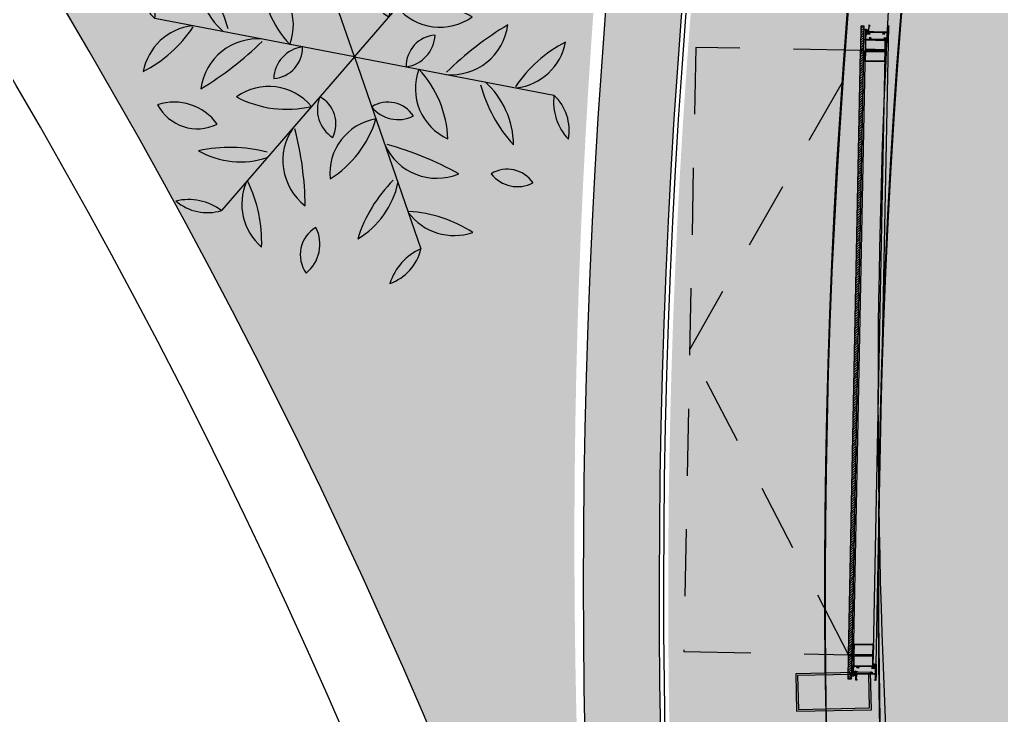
# Model space of a CAD drawing. Header units: millimetres. Extents: x 836200 to 838100, y 1173100 to 1174502.
# Drawn here: x 837850.452 to 837852.286, y 1173321.698 to 1173322.997 of the extents above; entities that cross this region are included whole.
import ezdxf

# ---------------------------------------------------------------- set-up
doc = ezdxf.new("R2010")
doc.units = ezdxf.units.MM
doc.linetypes.add('OLD-ANT-PLANTAS PROPUESTAS$0$KCIG-AP-DW-XR-VENTANERIA$0$HIDDEN', pattern=[0.375, 0.25, -0.125])
for name, color, linetype in [('A-ELIPSES ESPACIOS', 5, 'Continuous'), ('ARBOLES', 1, 'Continuous'), ('AUTOMOBILES', 1, 'Continuous'), ('hatch ciruclación', 41, 'Continuous'), ('KCIG-AP-DW-XR-PUNTOS FIJOS$0$ES-ESTRUCTURA', 6, 'Continuous'), ('KCIG-AP-DW-XR-VENTANERIA$0$A-A PERFIL ESTRUCTURAL VENTANERIA', 1, 'Continuous'), ('OLD-ANT-PLANTAS PROPUESTAS$0$A-BORDE DE LOSA PERFIL IPE', 2, 'Continuous'), ('OLD-ANT-PLANTAS PROPUESTAS$0$A-FONDO_251', 251, 'Continuous'), ('OLD-ANT-PLANTAS PROPUESTAS$0$A-FONDO_253', 253, 'Continuous'), ('OLD-ANT-PLANTAS PROPUESTAS$0$A-Linea-1', 1, 'Continuous')]:
    doc.layers.add(name, color=color, linetype=linetype)
pattern_1 = [(360, (-849.747, 1687.621), (9e-16, 6.985), [5.08, -1.905]), (90, (-849.747, 1687.621), (-6.985, 9e-16), [5.08, -1.905])]
pattern_2 = [(360, (-849.7815, 1686.802), (9e-16, 6.985), [5.08, -1.905]), (90, (-849.7815, 1686.802), (-6.985, 9e-16), [5.08, -1.905])]
pattern_3 = [(360, (-849.822, 1688.314), (2e-15, 6.985), [5.08, -1.905]), (90, (-849.822, 1688.314), (-6.985, 2e-15), [5.08, -1.905])]

# ---------------------------------------------------------------- blocks, each defined once
blk = doc.blocks.new('A$C4816345A')
at = {"layer": 'ARBOLES'}
for q in [(0.6993, 0.9693), (0.2232, 0.8679), (1.0252, 0.6077), (0.073, 0.4049), (0.3989, 0.0433), (0.875, 0.1447)]:
    blk.add_line((0.5491, 0.5063), q, dxfattribs=at)
for centre, radius, start, end in [((0.8807, 1.1256), 0.3245, 200.3878, 229.0632), ((0.5345, 0.8827), 0.1365, 359.75, 72.0497), ((0.7732, 0.8806), 0.1154, 72.2233, 129.8114), ((0.7311, 1.097), 0.1316, 256.0238, 306.0109), ((0.3369, 0.8876), 0.1154, 132.2233, 189.8114), ((0.1285, 0.9593), 0.1316, 316.0238, 6.0109), ((0.4935, 0.9179), 0.0887, 151.7015, 229.7406), ((0.3761, 0.8956), 0.0753, 322.8639, 58.5782), ((0.5363, 0.7823), 0.2046, 143.3521, 190.9965), ((0.0206, 0.8731), 0.353, 338.197, 5.0866), ((1.2307, 1.1947), 0.7783, 203.8113, 217.5003), ((0.4849, 0.7484), 0.1363, 347.2702, 75.7188), ((0.7817, 0.6553), 0.2046, 83.3521, 130.9965), ((0.6025, 1.1473), 0.353, 278.197, 305.0866), ((0.8609, 0.7177), 0.1154, 72.2233, 129.8114), ((0.8188, 0.9341), 0.1316, 256.0238, 306.0109), ((0.2158, 0.6818), 0.1365, 59.75, 132.0497), ((0.1785, 1.1031), 0.3245, 260.3878, 289.0632), ((0.7018, 0.65), 0.2595, 145.1527, 185.9348), ((0.3727, 0.7348), 0.1324, 302.4729, 28.6145), ((0.9137, 0.8823), 0.1365, 239.75, 312.0497), ((0.951, 0.461), 0.3245, 80.3878, 109.0632), ((1.2512, 0.5288), 0.3245, 140.3878, 169.0632), ((0.8677, 0.7071), 0.1365, 299.75, 12.0497), ((0.3073, 0.5718), 0.1363, 47.2702, 135.7188), ((1.4861, 0.2603), 0.7783, 143.8113, 157.5003), ((0.7267, 0.6829), 0.1363, 287.2702, 15.7188), ((0.2104, 0.6817), 0.1079, 170.709, 259.1064), ((0.0628, 0.5787), 0.1272, 358.6571, 71.1583), ((0.5952, 0.7), 0.0737, 176.5427, 264.4723), ((0.5078, 0.6253), 0.0803, 0.9077, 80.1073), ((0.7499, 0.4459), 0.2595, 85.1527, 125.9348), ((0.6588, 0.7733), 0.1324, 242.4729, 328.6145), ((0.2936, 1.4408), 0.7783, 263.8113, 277.5003), ((0.7399, 0.5632), 0.0737, 116.5427, 204.4723), ((0.6315, 0.6015), 0.0803, 300.9077, 20.1073), ((0.2629, 0.4678), 0.1324, 2.4729, 88.6145), ((0.501, 0.7104), 0.2595, 205.1527, 245.9348), ((0.4254, 0.5301), 0.0803, 60.9077, 140.1073), ((0.4044, 0.6431), 0.0737, 236.5427, 324.4723), ((1.1517, 0.644), 0.1316, 196.0238, 246.0109), ((0.9853, 0.4994), 0.1154, 12.2233, 69.8114), ((0.7944, 0.3793), 0.2046, 23.3521, 70.9965), ((-0.0328, 0.232), 0.353, 38.197, 65.0866), ((0.3037, 0.6332), 0.2046, 203.3521, 250.9965), ((1.1309, 0.7805), 0.353, 218.197, 245.0866), ((0.8352, 0.5448), 0.1324, 182.4729, 268.6145), ((0.5972, 0.3022), 0.2595, 25.1527, 65.9348), ((-0.0535, 0.3685), 0.1316, 16.0238, 66.0109), ((0.1128, 0.5132), 0.1154, 192.2233, 249.8114), ((0.4666, 0.4111), 0.0803, 120.9077, 200.1073), ((0.3583, 0.4494), 0.0737, 296.5427, 24.4723), ((0.3715, 0.3297), 0.1363, 107.2702, 195.7188), ((-0.3879, 0.7523), 0.7783, 323.8113, 337.5003), ((0.2304, 0.3054), 0.1365, 119.75, 192.0497), ((0.6937, 0.3695), 0.0737, 56.5427, 144.4723), ((0.6728, 0.4825), 0.0803, 240.9077, 320.1073), ((-0.1531, 0.4838), 0.3245, 320.3878, 349.0632), ((0.503, 0.3126), 0.0737, 356.5427, 84.4723), ((0.5903, 0.3873), 0.0803, 180.9077, 260.1073), ((0.7255, 0.2777), 0.1324, 122.4729, 208.6145), ((0.3963, 0.3626), 0.2595, 325.1527, 5.9348), ((0.4393, 0.2392), 0.1324, 62.4729, 148.6145), ((0.3483, 0.5667), 0.2595, 265.1527, 305.9348), ((0.7908, 0.4408), 0.1363, 227.2702, 315.7188), ((0.8045, -0.4282), 0.7783, 83.8113, 97.5003), ((0.6132, 0.2642), 0.1363, 167.2702, 255.7188), ((-0.1325, -0.1822), 0.7783, 23.8113, 37.5003), ((1.0775, 0.1395), 0.353, 158.197, 185.0866), ((0.5618, 0.2303), 0.2046, 323.3521, 10.9965), ((0.2198, 0.1612), 0.0753, 82.8639, 178.5782), ((0.1419, 0.2517), 0.0887, 271.7015, 349.7406), ((0.4957, -0.1347), 0.353, 98.197, 125.0866), ((0.8824, 0.3307), 0.1365, 239.75, 312.0497), ((0.9196, -0.0905), 0.3245, 80.3878, 109.0632), ((0.3164, 0.3573), 0.2046, 263.3521, 310.9965), ((0.9697, 0.0533), 0.1316, 136.0238, 186.0109), ((0.7612, 0.125), 0.1154, 312.2233, 9.8114), ((0.5637, 0.1299), 0.1365, 179.75, 252.0497), ((0.2175, -0.113), 0.3245, 20.3878, 49.0632), ((0.6346, 0.0118), 0.0737, 356.5427, 84.4723), ((0.7219, 0.0865), 0.0803, 180.9077, 260.1073), ((0.3671, -0.0844), 0.1316, 76.0238, 126.0109), ((0.325, 0.1319), 0.1154, 252.2233, 309.8114)]:
    blk.add_arc(centre, radius, start, end, dxfattribs=at)
blk = doc.blocks.new('escalera nivel 3 a')
at = {"layer": 'OLD-ANT-PLANTAS PROPUESTAS$0$A-Linea-1'}
blk.add_arc((-105.3888, -95.7208, -0.0101), 13.5358, 138.08544, 151.06248, dxfattribs=at)
blk = doc.blocks.new('KCIG-AP-DW-XR-VENTANERIA$0$A-VENT PERFIL EST')
h = blk.add_hatch()
h.set_pattern_fill('ANGLE', color=255, angle=-37.1016)
h.set_pattern_definition(pattern_1)
h.paths.add_polyline_path([(-0.035, 0.14), (0.035, 0.14), (0.035, 0), (-0.035, 0)])
h = blk.add_hatch()
h.set_pattern_fill('ANGLE', color=251, angle=-37.1016)
h.set_pattern_definition(pattern_1)
h.paths.add_polyline_path([(-0.0315, 0.1365), (0.0315, 0.1365), (0.0315, 0.0035), (-0.0315, 0.0035)], flags=16)
h.paths.add_polyline_path([(-0.035, 0.14), (0.035, 0.14), (0.035, 0), (-0.035, 0)])
at = {"layer": 'KCIG-AP-DW-XR-VENTANERIA$0$A-A PERFIL ESTRUCTURAL VENTANERIA'}
for points in [[(-0.035, 0.14), (0.035, 0.14), (0.035, 0), (-0.035, 0)], [(-0.0315, 0.1365), (0.0315, 0.1365), (0.0315, 0.0035), (-0.0315, 0.0035)]]:
    blk.add_lwpolyline(points, close=True, dxfattribs=at)
blk = doc.blocks.new('OLD-ANT-PLANTAS PROPUESTAS$0$KCIG-AP-DW-XR-VENTANERIA$0$A-VENT MOD VIDRIO 02')
h = blk.add_hatch()
h.set_pattern_fill('ANGLE', color=255, angle=-37.1016)
h.set_pattern_definition(pattern_3)
edge = h.paths.add_edge_path()
edge.add_line((0.0122, -0.01), (0.0119, -0.0103))
edge.add_line((0.0119, -0.0103), (0.0119, -0.0277))
edge.add_line((0.0119, -0.0277), (0.0122, -0.028))
edge.add_line((0.0122, -0.028), (0.0119, -0.0283))
edge.add_line((0.0119, -0.0283), (0.0119, -0.0369))
edge.add_line((0.0119, -0.0369), (0.001, -0.0369))
edge.add_line((0.001, -0.0369), (0.001, -0.035))
edge.add_line((0.001, -0.035), (0, -0.0357))
edge.add_line((0, -0.0357), (0, -0.0375))
edge.add_arc((0.0005, -0.0375), 0.0005, 180, 270)
edge.add_line((0.0005, -0.038), (0.015, -0.038))
edge.add_arc((0.015, -0.037), 0.001, 270, 360)
edge.add_line((0.016, -0.037), (0.016, -0.0347))
edge.add_line((0.016, -0.0347), (0.015, -0.0353))
edge.add_line((0.015, -0.0353), (0.015, -0.037))
edge.add_line((0.015, -0.037), (0.013, -0.037))
edge.add_line((0.013, -0.037), (0.013, -0.0085))
edge.add_line((0.013, -0.0085), (0.0148, -0.0085))
edge.add_line((0.0148, -0.0085), (0.0148, -0.0103))
edge.add_arc((0.0152, -0.0103), 0.0004, 180, 270)
edge.add_line((0.0152, -0.0107), (0.0154, -0.0107))
edge.add_arc((0.0154, -0.0103), 0.0004, 270, 360)
edge.add_line((0.0158, -0.0103), (0.0158, -0.0085))
edge.add_arc((0.0148, -0.0085), 0.001, 360, 450)
edge.add_line((0.0148, -0.0075), (0.013, -0.0075))
edge.add_line((0.013, -0.0075), (0.013, -0.0011))
edge.add_line((0.013, -0.0011), (0.0225, -0.0011))
edge.add_line((0.0225, -0.0011), (0.0225, -0.0025))
edge.add_arc((0.0235, -0.0025), 0.001, 180, 270)
edge.add_line((0.0235, -0.0035), (0.0251, -0.0035))
edge.add_line((0.0251, -0.0035), (0.0251, -0.0025))
edge.add_line((0.0251, -0.0025), (0.0235, -0.0025))
edge.add_line((0.0235, -0.0025), (0.0235, -0.0011))
edge.add_line((0.0235, -0.0011), (0.0298, -0.0011))
edge.add_line((0.0298, -0.0011), (0.0298, -0.0025))
edge.add_line((0.0298, -0.0025), (0.0281, -0.0025))
edge.add_line((0.0281, -0.0025), (0.0281, -0.0035))
edge.add_line((0.0281, -0.0035), (0.0298, -0.0035))
edge.add_arc((0.0298, -0.0025), 0.001, 270, 360)
edge.add_line((0.0308, -0.0025), (0.0308, -0.001))
edge.add_arc((0.0298, -0.001), 0.001, 0, 90)
edge.add_line((0.0298, 0), (0.0133, 0))
edge.add_line((0.0133, 0), (0.013, -0.0003))
edge.add_line((0.013, -0.0003), (0.0127, 0))
edge.add_line((0.0127, 0), (0.0005, 0))
edge.add_arc((0.0005, -0.0005), 0.0005, 90, 180)
edge.add_line((0, -0.0005), (0, -0.0023))
edge.add_line((0, -0.0023), (0.001, -0.003))
edge.add_line((0.001, -0.003), (0.001, -0.0011))
edge.add_line((0.001, -0.0011), (0.0119, -0.0011))
edge.add_line((0.0119, -0.0011), (0.0119, -0.0097))
edge.add_line((0.0119, -0.0097), (0.0122, -0.01))
h = blk.add_hatch()
h.set_pattern_fill('ANGLE', color=255, angle=-37.1016)
h.set_pattern_definition(pattern_3)
edge = h.paths.add_edge_path()
edge.add_line((1.2106, -0.01), (1.2109, -0.0103))
edge.add_line((1.2109, -0.0103), (1.2109, -0.0277))
edge.add_line((1.2109, -0.0277), (1.2106, -0.028))
edge.add_line((1.2106, -0.028), (1.2109, -0.0283))
edge.add_line((1.2109, -0.0283), (1.2109, -0.0369))
edge.add_line((1.2109, -0.0369), (1.2218, -0.0369))
edge.add_line((1.2218, -0.0369), (1.2218, -0.035))
edge.add_line((1.2218, -0.035), (1.2229, -0.0357))
edge.add_line((1.2229, -0.0357), (1.2229, -0.0375))
edge.add_arc((1.2224, -0.0375), 0.0005, -90, 0, ccw=False)
edge.add_line((1.2224, -0.038), (1.2079, -0.038))
edge.add_arc((1.2079, -0.037), 0.001, 180, 270, ccw=False)
edge.add_line((1.2069, -0.037), (1.2069, -0.0347))
edge.add_line((1.2069, -0.0347), (1.2079, -0.0353))
edge.add_line((1.2079, -0.0353), (1.2079, -0.037))
edge.add_line((1.2079, -0.037), (1.2099, -0.037))
edge.add_line((1.2099, -0.037), (1.2099, -0.0085))
edge.add_line((1.2099, -0.0085), (1.2081, -0.0085))
edge.add_line((1.2081, -0.0085), (1.2081, -0.0103))
edge.add_arc((1.2077, -0.0103), 0.0004, -90, 0, ccw=False)
edge.add_line((1.2077, -0.0107), (1.2075, -0.0107))
edge.add_arc((1.2075, -0.0103), 0.0004, 180, 270, ccw=False)
edge.add_line((1.2071, -0.0103), (1.2071, -0.0085))
edge.add_arc((1.2081, -0.0085), 0.001, 90, 180, ccw=False)
edge.add_line((1.2081, -0.0075), (1.2099, -0.0075))
edge.add_line((1.2099, -0.0075), (1.2099, -0.0011))
edge.add_line((1.2099, -0.0011), (1.2004, -0.0011))
edge.add_line((1.2004, -0.0011), (1.2004, -0.0025))
edge.add_arc((1.1994, -0.0025), 0.001, 270, 360, ccw=False)
edge.add_line((1.1994, -0.0035), (1.1977, -0.0035))
edge.add_line((1.1977, -0.0035), (1.1977, -0.0025))
edge.add_line((1.1977, -0.0025), (1.1994, -0.0025))
edge.add_line((1.1994, -0.0025), (1.1994, -0.0011))
edge.add_line((1.1994, -0.0011), (1.1931, -0.0011))
edge.add_line((1.1931, -0.0011), (1.1931, -0.0025))
edge.add_line((1.1931, -0.0025), (1.1947, -0.0025))
edge.add_line((1.1947, -0.0025), (1.1947, -0.0035))
edge.add_line((1.1947, -0.0035), (1.1931, -0.0035))
edge.add_arc((1.1931, -0.0025), 0.001, 180, 270, ccw=False)
edge.add_line((1.1921, -0.0025), (1.1921, -0.001))
edge.add_arc((1.1931, -0.001), 0.001, 90, 180, ccw=False)
edge.add_line((1.1931, 0), (1.2096, 0))
edge.add_line((1.2096, 0), (1.2099, -0.0003))
edge.add_line((1.2099, -0.0003), (1.2102, 0))
edge.add_line((1.2102, 0), (1.2224, 0))
edge.add_arc((1.2224, -0.0005), 0.0005, 0, 90, ccw=False)
edge.add_line((1.2229, -0.0005), (1.2229, -0.0023))
edge.add_line((1.2229, -0.0023), (1.2218, -0.003))
edge.add_line((1.2218, -0.003), (1.2218, -0.0011))
edge.add_line((1.2218, -0.0011), (1.2109, -0.0011))
edge.add_line((1.2109, -0.0011), (1.2109, -0.0097))
edge.add_line((1.2109, -0.0097), (1.2106, -0.01))
h = blk.add_hatch()
h.set_pattern_fill('ANGLE', color=255, angle=-37.1016)
h.set_pattern_definition(pattern_2)
h.paths.add_polyline_path([(0.008, -0.0434), (0.027, -0.0434), (0.027, -0.0461), (0.008, -0.0461)])
edge = h.paths.add_edge_path()
edge.add_line((0.0145, -0.0414), (0.0145, -0.0421))
edge.add_line((0.0145, -0.0421), (0.0105, -0.0421))
edge.add_line((0.0105, -0.0421), (0.0105, -0.0414))
edge.add_line((0.0105, -0.0414), (0.0108, -0.0414))
edge.add_arc((0.0106, -0.0406), 0.000773, 288.4465, 410.8489)
edge.add_arc((0.0074, -0.0437), 0.00517, 44.735, 81.8415)
edge.add_arc((0.0082, -0.0383), 0.000248, 90, 256.2568, ccw=False)
edge.add_arc((0.0089, -0.0439), 0.00591, 51.8359, 96.6052, ccw=False)
edge.add_arc((0.0162, -0.0439), 0.00591, 83.3948, 128.1641, ccw=False)
edge.add_arc((0.0168, -0.0383), 0.000248, -76.2569, 90, ccw=False)
edge.add_arc((0.0176, -0.0437), 0.00519, 98.2241, 135.1993)
edge.add_arc((0.0144, -0.0406), 0.000769, 128.6335, 252.0712)
edge.add_line((0.0142, -0.0414), (0.0145, -0.0414))
edge.add_line((0.0145, -0.0414), (0.0142, -0.0414))
edge.add_line((0.0142, -0.0414), (0.0145, -0.0414))
edge = h.paths.add_edge_path()
edge.add_line((0.0246, -0.0018), (0.0246, -0.0011))
edge.add_line((0.0246, -0.0011), (0.0287, -0.0011))
edge.add_line((0.0287, -0.0011), (0.0287, -0.0018))
edge.add_line((0.0287, -0.0018), (0.0283, -0.0018))
edge.add_arc((0.0286, -0.0025), 0.000773, 108.4465, 230.8489)
edge.add_arc((0.0318, 0.0005), 0.00517, 224.735, 261.8415)
edge.add_arc((0.031, -0.0048), 0.000248, -90, 76.2568, ccw=False)
edge.add_arc((0.0303, 0.0008), 0.00591, 231.8359, 276.6051, ccw=False)
edge.add_arc((0.023, 0.0008), 0.00591, 263.3948, 308.1641, ccw=False)
edge.add_arc((0.0223, -0.0048), 0.000248, 103.7432, 270.0001, ccw=False)
edge.add_arc((0.0215, 0.0005), 0.00519, 278.2241, 315.1993)
edge.add_arc((0.0247, -0.0025), 0.000769, 308.6335, 432.0712)
edge.add_line((0.025, -0.0018), (0.0246, -0.0018))
edge.add_line((0.0246, -0.0018), (0.025, -0.0018))
edge.add_line((0.025, -0.0018), (0.0246, -0.0018))
h.paths.add_polyline_path([(0.0473, -0.0434), (0.0663, -0.0434), (0.0663, -0.0461), (0.0473, -0.0461)])
h = blk.add_hatch()
h.set_pattern_fill('ANGLE', color=255, angle=-37.1016)
h.set_pattern_definition(pattern_3)
edge = h.paths.add_edge_path()
edge.add_line((1.1998, -0.0054), (1.1998, -0.0087))
edge.add_line((1.1998, -0.0087), (1.1984, -0.0078))
edge.add_line((1.1984, -0.0078), (1.1984, -0.0067))
edge.add_line((1.1984, -0.0067), (1.1968, -0.0067))
edge.add_line((1.1968, -0.0067), (1.1968, -0.0349))
edge.add_line((1.1968, -0.0349), (1.1986, -0.0349))
edge.add_line((1.1986, -0.0349), (1.1986, -0.0331))
edge.add_arc((1.199, -0.0331), 0.0004, 90, 180, ccw=False)
edge.add_line((1.199, -0.0327), (1.1994, -0.0327))
edge.add_arc((1.1994, -0.0331), 0.0004, 0, 90, ccw=False)
edge.add_line((1.1998, -0.0331), (1.1998, -0.0354))
edge.add_arc((1.199, -0.0354), 0.0008, 270, 360, ccw=False)
edge.add_line((1.199, -0.0362), (1.1968, -0.0362))
edge.add_line((1.1968, -0.0362), (1.1968, -0.0421))
edge.add_line((1.1968, -0.0421), (1.2059, -0.0421))
edge.add_line((1.2059, -0.0421), (1.2071, -0.0402))
edge.add_line((1.2071, -0.0402), (1.2085, -0.0402))
edge.add_line((1.2085, -0.0402), (1.2073, -0.0421))
edge.add_line((1.2073, -0.0421), (1.2134, -0.0421))
edge.add_line((1.2134, -0.0421), (1.2121, -0.0402))
edge.add_line((1.2121, -0.0402), (1.2136, -0.0402))
edge.add_line((1.2136, -0.0402), (1.2148, -0.0421))
edge.add_line((1.2148, -0.0421), (1.2148, -0.0434))
edge.add_line((1.2148, -0.0434), (0.008, -0.0434))
edge.add_line((0.008, -0.0434), (0.008, -0.0421))
edge.add_line((0.008, -0.0421), (0.0093, -0.0402))
edge.add_line((0.0093, -0.0402), (0.0107, -0.0402))
edge.add_line((0.0107, -0.0402), (0.0095, -0.0421))
edge.add_line((0.0095, -0.0421), (0.0156, -0.0421))
edge.add_line((0.0156, -0.0421), (0.0143, -0.0402))
edge.add_line((0.0143, -0.0402), (0.0157, -0.0402))
edge.add_line((0.0157, -0.0402), (0.017, -0.0421))
edge.add_line((0.017, -0.0421), (0.026, -0.0421))
edge.add_line((0.026, -0.0421), (0.026, -0.0362))
edge.add_line((0.026, -0.0362), (0.0238, -0.0362))
edge.add_arc((0.0238, -0.0354), 0.0008, 180, 270, ccw=False)
edge.add_line((0.023, -0.0354), (0.023, -0.0331))
edge.add_arc((0.0234, -0.0331), 0.0004, 90, 180, ccw=False)
edge.add_line((0.0234, -0.0327), (0.0238, -0.0327))
edge.add_arc((0.0238, -0.0331), 0.0004, -0.0001, 89.9999, ccw=False)
edge.add_line((0.0242, -0.0331), (0.0242, -0.0349))
edge.add_line((0.0242, -0.0349), (0.026, -0.0349))
edge.add_line((0.026, -0.0349), (0.026, -0.0067))
edge.add_line((0.026, -0.0067), (0.0244, -0.0067))
edge.add_line((0.0244, -0.0067), (0.0244, -0.0078))
edge.add_line((0.0244, -0.0078), (0.023, -0.0087))
edge.add_line((0.023, -0.0087), (0.023, -0.0054))
edge.add_line((0.023, -0.0054), (1.1998, -0.0054))
h = blk.add_hatch()
h.set_pattern_fill('ANGLE', color=255, angle=-37.1016)
h.set_pattern_definition(pattern_2)
h.paths.add_polyline_path([(1.2148, -0.0434), (1.1958, -0.0434), (1.1958, -0.0461), (1.2148, -0.0461)])
edge = h.paths.add_edge_path()
edge.add_line((1.2083, -0.0414), (1.2083, -0.0421))
edge.add_line((1.2083, -0.0421), (1.2124, -0.0421))
edge.add_line((1.2124, -0.0421), (1.2124, -0.0414))
edge.add_line((1.2124, -0.0414), (1.212, -0.0414))
edge.add_arc((1.2123, -0.0406), 0.000773, 129.1511, 251.5535, ccw=False)
edge.add_arc((1.2155, -0.0437), 0.00517, 98.1585, 135.265, ccw=False)
edge.add_arc((1.2147, -0.0383), 0.000248, 283.7432, 450)
edge.add_arc((1.214, -0.0439), 0.00591, 83.3948, 128.1641)
edge.add_arc((1.2067, -0.0439), 0.00591, 51.8359, 96.6052)
edge.add_arc((1.206, -0.0383), 0.000248, 90, 256.2569)
edge.add_arc((1.2052, -0.0437), 0.00519, 44.8007, 81.7759, ccw=False)
edge.add_arc((1.2084, -0.0406), 0.000769, -72.0712, 51.3666, ccw=False)
edge.add_line((1.2087, -0.0414), (1.2083, -0.0414))
edge.add_line((1.2083, -0.0414), (1.2087, -0.0414))
edge.add_line((1.2087, -0.0414), (1.2083, -0.0414))
edge = h.paths.add_edge_path()
edge.add_line((1.1982, -0.0018), (1.1982, -0.0011))
edge.add_line((1.1982, -0.0011), (1.1942, -0.0011))
edge.add_line((1.1942, -0.0011), (1.1942, -0.0018))
edge.add_line((1.1942, -0.0018), (1.1945, -0.0018))
edge.add_arc((1.1943, -0.0025), 0.000773, -50.8489, 71.5536, ccw=False)
edge.add_arc((1.1911, 0.0005), 0.00517, 278.1585, 315.265, ccw=False)
edge.add_arc((1.1919, -0.0048), 0.000248, 103.7432, 270)
edge.add_arc((1.1926, 0.0008), 0.00591, 263.3948, 308.1641)
edge.add_arc((1.1999, 0.0008), 0.00591, 231.8359, 276.6051)
edge.add_arc((1.2005, -0.0048), 0.000248, 270, 436.2568)
edge.add_arc((1.2013, 0.0005), 0.00519, 224.8007, 261.7759, ccw=False)
edge.add_arc((1.1981, -0.0025), 0.000769, 107.9288, 231.3666, ccw=False)
edge.add_line((1.1979, -0.0018), (1.1982, -0.0018))
edge.add_line((1.1982, -0.0018), (1.1979, -0.0018))
edge.add_line((1.1979, -0.0018), (1.1982, -0.0018))
h.paths.add_polyline_path([(1.1755, -0.0434), (1.1565, -0.0434), (1.1565, -0.0461), (1.1755, -0.0461)])
h = blk.add_hatch()
h.set_pattern_fill('ANSI31', color=251, scale=0.001, angle=-37.1016)
h.set_pattern_definition([(45, (-849.7815183, 1686.802251), (-0.0022450640303, 0.0022450640303), [])])
h.paths.add_polyline_path([(0.0473, -0.0461), (0.0473, -0.0521), (1.1755, -0.0521), (1.1755, -0.0461)])
h.paths.add_polyline_path([(1.2214, -0.0521), (1.1768, -0.0521), (1.1768, -0.0461), (1.2214, -0.0461)])
h.paths.add_polyline_path([(0.0014, -0.0521), (0.046, -0.0521), (0.046, -0.0461), (0.0014, -0.0461)])
at = {"color": 2}
for points in [[(0.0122, -0.01), (0.0119, -0.0103), (0.0119, -0.0277), (0.0122, -0.028), (0.0119, -0.0283), (0.0119, -0.0369), (0.001, -0.0369), (0.001, -0.035), (0, -0.0357), (0, -0.0375, 0.414214), (0.0005, -0.038), (0.015, -0.038, 0.414214), (0.016, -0.037), (0.016, -0.0347), (0.015, -0.0353), (0.015, -0.037), (0.013, -0.037), (0.013, -0.0085), (0.0148, -0.0085), (0.0148, -0.0103, 0.414214), (0.0152, -0.0107), (0.0154, -0.0107, 0.414214), (0.0158, -0.0103), (0.0158, -0.0085, 0.414214), (0.0148, -0.0075), (0.013, -0.0075), (0.013, -0.0011), (0.0225, -0.0011), (0.0225, -0.0025, 0.414214), (0.0235, -0.0035), (0.0251, -0.0035), (0.0251, -0.0025), (0.0235, -0.0025), (0.0235, -0.0011), (0.0298, -0.0011), (0.0298, -0.0025), (0.0281, -0.0025), (0.0281, -0.0035), (0.0298, -0.0035, 0.414214), (0.0308, -0.0025), (0.0308, -0.001, 0.414214), (0.0298, 0), (0.0133, 0), (0.013, -0.0003), (0.0127, 0), (0.0005, 0, 0.414214), (0, -0.0005), (0, -0.0023), (0.001, -0.003), (0.001, -0.0011), (0.0119, -0.0011), (0.0119, -0.0097)], [(1.2106, -0.01), (1.2109, -0.0103), (1.2109, -0.0277), (1.2106, -0.028), (1.2109, -0.0283), (1.2109, -0.0369), (1.2218, -0.0369), (1.2218, -0.035), (1.2229, -0.0357), (1.2229, -0.0375, -0.414214), (1.2224, -0.038), (1.2079, -0.038, -0.414214), (1.2069, -0.037), (1.2069, -0.0347), (1.2079, -0.0353), (1.2079, -0.037), (1.2099, -0.037), (1.2099, -0.0085), (1.2081, -0.0085), (1.2081, -0.0103, -0.414214), (1.2077, -0.0107), (1.2075, -0.0107, -0.414214), (1.2071, -0.0103), (1.2071, -0.0085, -0.414214), (1.2081, -0.0075), (1.2099, -0.0075), (1.2099, -0.0011), (1.2004, -0.0011), (1.2004, -0.0025, -0.414214), (1.1994, -0.0035), (1.1977, -0.0035), (1.1977, -0.0025), (1.1994, -0.0025), (1.1994, -0.0011), (1.1931, -0.0011), (1.1931, -0.0025), (1.1947, -0.0025), (1.1947, -0.0035), (1.1931, -0.0035, -0.414214), (1.1921, -0.0025), (1.1921, -0.001, -0.414214), (1.1931, 0), (1.2096, 0), (1.2099, -0.0003), (1.2102, 0), (1.2224, 0, -0.414214), (1.2229, -0.0005), (1.2229, -0.0023), (1.2218, -0.003), (1.2218, -0.0011), (1.2109, -0.0011), (1.2109, -0.0097)]]:
    blk.add_lwpolyline(points, format="xyb", close=True, dxfattribs=at)
blk.add_lwpolyline([(1.1998, -0.0054), (1.1998, -0.0087), (1.1984, -0.0078), (1.1984, -0.0067), (1.1968, -0.0067), (1.1968, -0.0349), (1.1986, -0.0349), (1.1986, -0.0331, -0.414213), (1.199, -0.0327), (1.1994, -0.0327, -0.414214), (1.1998, -0.0331), (1.1998, -0.0354, -0.414214), (1.199, -0.0362), (1.1968, -0.0362), (1.1968, -0.0421), (1.2059, -0.0421), (1.2071, -0.0402), (1.2085, -0.0402), (1.2073, -0.0421), (1.2134, -0.0421), (1.2121, -0.0402), (1.2136, -0.0402), (1.2148, -0.0421), (1.2148, -0.0434), (0.008, -0.0434), (0.008, -0.0421), (0.0093, -0.0402), (0.0107, -0.0402), (0.0095, -0.0421), (0.0156, -0.0421), (0.0143, -0.0402), (0.0157, -0.0402), (0.017, -0.0421), (0.026, -0.0421), (0.026, -0.0362), (0.0238, -0.0362, -0.414214), (0.023, -0.0354), (0.023, -0.0331, -0.414214), (0.0234, -0.0327), (0.0238, -0.0327, -0.414213), (0.0242, -0.0331), (0.0242, -0.0349), (0.026, -0.0349), (0.026, -0.0067), (0.0244, -0.0067), (0.0244, -0.0078), (0.023, -0.0087), (0.023, -0.0054), (1.1998, -0.0054)], format="xyb", dxfattribs=at)
at = {"color": 253}
for points in [[(0.0246, -0.0018), (0.0246, -0.0011), (0.0287, -0.0011), (0.0287, -0.0018), (0.0283, -0.0018, 0.591413), (0.0281, -0.0031, 0.163337), (0.031, -0.0046, -0.886725), (0.031, -0.0051, -0.197866), (0.0267, -0.0039, -0.197866), (0.0223, -0.0051, -0.886725), (0.0223, -0.0046, 0.162749), (0.0252, -0.0031, 0.597526), (0.025, -0.0018), (0.0246, -0.0018), (0.025, -0.0018)], [(1.1982, -0.0018), (1.1982, -0.0011), (1.1942, -0.0011), (1.1942, -0.0018), (1.1945, -0.0018, -0.591413), (1.1948, -0.0031, -0.163337), (1.1918, -0.0046, 0.886725), (1.1919, -0.0051, 0.197866), (1.1962, -0.0039, 0.197866), (1.2005, -0.0051, 0.886725), (1.2006, -0.0046, -0.162749), (1.1977, -0.0031, -0.597526), (1.1979, -0.0018), (1.1982, -0.0018), (1.1979, -0.0018)], [(0.0145, -0.0414), (0.0145, -0.0421), (0.0105, -0.0421), (0.0105, -0.0414), (0.0108, -0.0414, 0.591413), (0.0111, -0.04, 0.163337), (0.0081, -0.0386, -0.886725), (0.0082, -0.0381, -0.197866), (0.0125, -0.0393, -0.197866), (0.0168, -0.0381, -0.886725), (0.0169, -0.0386, 0.162749), (0.014, -0.04, 0.597526), (0.0142, -0.0414), (0.0145, -0.0414), (0.0142, -0.0414)], [(1.2083, -0.0414), (1.2083, -0.0421), (1.2124, -0.0421), (1.2124, -0.0414), (1.212, -0.0414, -0.591413), (1.2118, -0.04, -0.163337), (1.2147, -0.0386, 0.886725), (1.2147, -0.0381, 0.197866), (1.2103, -0.0393, 0.197866), (1.206, -0.0381, 0.886725), (1.206, -0.0386, -0.162749), (1.2089, -0.04, -0.597526), (1.2087, -0.0414), (1.2083, -0.0414), (1.2087, -0.0414)]]:
    blk.add_lwpolyline(points, format="xyb", close=True, dxfattribs=at)
at = {"color": 2}
for points in [[(0.0447, -0.0421), (0.0273, -0.0421), (0.0273, -0.0067), (0.0447, -0.0067)], [(0.0673, -0.0434), (0.0473, -0.0434), (0.0473, -0.0054), (0.0673, -0.0054)], [(0.066, -0.0421), (0.0486, -0.0421), (0.0486, -0.0067), (0.066, -0.0067)], [(1.1555, -0.0434), (1.1755, -0.0434), (1.1755, -0.0054), (1.1555, -0.0054)], [(1.1568, -0.0421), (1.1742, -0.0421), (1.1742, -0.0067), (1.1568, -0.0067)], [(1.1781, -0.0421), (1.1955, -0.0421), (1.1955, -0.0067), (1.1781, -0.0067)]]:
    blk.add_lwpolyline(points, close=True, dxfattribs=at)
for points in [[(0.046, -0.0434), (0.046, -0.0054)], [(1.1768, -0.0434), (1.1768, -0.0054)]]:
    blk.add_lwpolyline(points, dxfattribs=at)
at = {"color": 4}
for points in [[(0.0014, -0.0521), (0.046, -0.0521), (0.046, -0.0461), (0.0014, -0.0461)], [(0.0473, -0.0461), (0.0473, -0.0521), (1.1755, -0.0521), (1.1755, -0.0461)], [(1.2214, -0.0521), (1.1768, -0.0521), (1.1768, -0.0461), (1.2214, -0.0461)]]:
    blk.add_lwpolyline(points, close=True, dxfattribs=at)
at = {"color": 253}
for points in [[(0.008, -0.0434), (0.027, -0.0434), (0.027, -0.0461), (0.008, -0.0461)], [(0.0473, -0.0434), (0.0663, -0.0434), (0.0663, -0.0461), (0.0473, -0.0461)], [(1.1755, -0.0434), (1.1565, -0.0434), (1.1565, -0.0461), (1.1755, -0.0461)], [(1.2148, -0.0434), (1.1958, -0.0434), (1.1958, -0.0461), (1.2148, -0.0461)]]:
    blk.add_lwpolyline(points, close=True, dxfattribs=at)
at = {"color": 251, "linetype": 'OLD-ANT-PLANTAS PROPUESTAS$0$KCIG-AP-DW-XR-VENTANERIA$0$HIDDEN', "ltscale": 0.5}
for points in [[(1.1755, -0.0521), (1.1755, -0.3598), (0.0473, -0.3598), (0.0473, -0.0521)], [(0.0473, -0.0521), (0.6114, -0.3598), (1.1755, -0.0521)]]:
    blk.add_lwpolyline(points, dxfattribs=at)
at = {"layer": 'Defpoints'}
blk.add_line((0, 0), (1.2229, 0), dxfattribs=at)
blk = doc.blocks.new('KCIG-AP-DW-XR-VENTANERIA')
at = {"extrusion": (-0.001003, 0.000173606, -0.999999), "zscale": -1, "rotation": 91.12096862646737}
blk.add_blockref('OLD-ANT-PLANTAS PROPUESTAS$0$KCIG-AP-DW-XR-VENTANERIA$0$A-VENT MOD VIDRIO 02', (-838738.967, 1172148.6184, -637.8731), dxfattribs=at)
at = {"layer": 'KCIG-AP-DW-XR-VENTANERIA$0$A-A PERFIL ESTRUCTURAL VENTANERIA', "extrusion": (-1.62562e-05, -0.005097, -0.999987), "zscale": -1, "rotation": 268.7881805865108}
blk.add_blockref('KCIG-AP-DW-XR-VENTANERIA$0$A-VENT PERFIL EST', (-838739.3797, 1172133.1742, -5988.2458), dxfattribs=at)

msp = doc.modelspace()

# ---------------------------------------------------------------- hatches: boundary and pattern name
at = {"layer": 'hatch ciruclación', "true_color": 0xfeeab9}
h = msp.add_hatch(color=254, dxfattribs=at)
h.dxf.hatch_style = 1
edge = h.paths.add_edge_path(flags=16)
edge.add_line((837854.277, 1173302.871), (837853.3206, 1173302.1482))
edge.add_line((837853.3206, 1173302.1482), (837850.9881, 1173300.4692))
edge.add_line((837850.9881, 1173300.4692), (837848.487, 1173299.2287))
edge.add_arc((837848.3961, 1173299.4218), 0.2134, 219.2552, 295.2175, ccw=False)
edge.add_line((837848.2309, 1173299.2868), (837847.6829, 1173299.8238))
edge.add_arc((837847.9031, 1173300.0526), 0.3176, 173.9833, 226.0874, ccw=False)
edge.add_line((837847.5873, 1173300.0859), (837847.7488, 1173303.7933))
edge.add_arc((837848.9079, 1173303.9538), 1.1702, 145.612, 187.8824, ccw=False)
edge.add_line((837847.9423, 1173304.6147), (837848.424, 1173305.2395))
edge.add_line((837848.424, 1173305.2395), (837854.8862, 1173313.073))
edge.add_line((837854.8862, 1173313.073), (837855.5032, 1173313.8093))
edge.add_arc((837856.6927, 1173312.5751), 1.7141, 67.1888, 133.9425, ccw=False)
edge.add_line((837857.3572, 1173314.1551), (837860.0009, 1173312.6118))
edge.add_arc((837859.3189, 1173311.1544), 1.609, -46.3484, 64.9229, ccw=False)
edge.add_line((837860.4296, 1173309.9902), (837859.492, 1173309.2016))
edge.add_line((837859.492, 1173309.2016), (837857.7061, 1173307.7248))
edge.add_arc((837862.7437, 1173301.6838), 7.8657, 129.82465, 156.00498)
edge.add_arc((837845.8532, 1173309.7937), 10.8765, 328.81144, 333.15711, ccw=False)
edge.add_line((837855.1577, 1173304.1613), (837854.8719, 1173303.6973))
edge.add_arc((837852.364, 1173304.7956), 2.7379, 317.2987, 336.3485, ccw=False)
edge.add_arc((837854.1855, 1173303.111), 0.2568, 290.8555, 317.9095, ccw=False)
edge = h.paths.add_edge_path(flags=16)
edge.add_line((837866.7552, 1173316.4834), (837856.7276, 1173317.7641))
edge.add_arc((837856.8341, 1173318.5468), 0.79, 185.1949, 262.2541, ccw=False)
edge.add_line((837856.0473, 1173318.4753), (837856.6134, 1173322.8485))
edge.add_arc((837857.3882, 1173322.6584), 0.7978, 83.8069, 166.2143, ccw=False)
edge.add_line((837857.4743, 1173323.4515), (837862.4587, 1173322.8164))
edge.add_line((837862.4587, 1173322.8164), (837867.6428, 1173322.1227))
edge.add_line((837867.6428, 1173322.1227), (837870.584, 1173321.7456))
edge.add_arc((837870.478, 1173320.9627), 0.79, -9.9706, 82.289, ccw=False)
edge.add_line((837871.2561, 1173320.8259), (837870.7087, 1173316.7254))
edge.add_arc((837869.9219, 1173316.7976), 0.79, 262.502, 354.7616, ccw=False)
edge.add_line((837869.8189, 1173316.0143), (837866.7552, 1173316.4834))
edge = h.paths.add_edge_path()
edge.add_arc((837874.272, 1173292.551), 20.3993, 105.81525, 158.58952)
edge.add_line((837855.2805, 1173299.9977), (837846.551, 1173297.0905))
edge.add_line((837846.551, 1173297.0905), (837845.7825, 1173294.9778))
edge.add_line((837845.7825, 1173294.9778), (837843.6717, 1173293.4479))
edge.add_line((837843.6717, 1173293.4479), (837841.3251, 1173294.1672))
edge.add_line((837841.3251, 1173294.1672), (837841.2731, 1173296.621))
edge.add_line((837841.2731, 1173296.621), (837843.3206, 1173298.2346))
edge.add_line((837843.3206, 1173298.2346), (837845.5558, 1173298.3977))
edge.add_line((837845.5558, 1173298.3977), (837846.4633, 1173306.7444))
edge.add_arc((837834.5091, 1173322.2431), 19.5732, 307.64319, 325.05775)
edge.add_arc((837841.1803, 1173316.7628), 10.9864, 328.5614, 348.61401)
edge.add_line((837851.9505, 1173314.5939), (837852.0522, 1173318.6798))
edge.add_arc((837837.0653, 1173316.3914), 15.1606, 8.68155, 13.48996)
edge.add_arc((837865.607, 1173321.9272), 13.9435, 142.77351, 188.24332, ccw=False)
edge.add_arc((837865.607, 1173321.9272), 13.9435, 120.85966, 142.77351, ccw=False)
edge.add_arc((837865.607, 1173321.9272), 13.9435, 87.61257, 120.85966, ccw=False)
edge.add_arc((837865.9933, 1173333.3068), 2.5592, 34.5539, 85.6404, ccw=False)
edge.add_line((837868.1011, 1173334.7583), (837868.5295, 1173334.0263))
edge.add_arc((837882.6355, 1173341.4225), 15.9274, 207.66927, 225.45724)
edge.add_line((837871.4634, 1173330.0705), (837872.1412, 1173324.0162))
edge.add_line((837872.1412, 1173324.0162), (837878.6511, 1173321.5498))
edge.add_line((837878.6511, 1173321.5498), (837880.4599, 1173320.2637))
edge.add_line((837880.4599, 1173320.2637), (837880.3319, 1173318.4741))
edge.add_line((837880.3319, 1173318.4741), (837878.7139, 1173317.3159))
edge.add_line((837878.7139, 1173317.3159), (837873.307, 1173317.1378))
edge.add_line((837873.307, 1173317.1378), (837869.2985, 1173312.3076))
edge.add_arc((837861.7772, 1173344.9427), 33.4906, 281.95132, 282.97813, ccw=False)
at = {"layer": 'OLD-ANT-PLANTAS PROPUESTAS$0$A-FONDO_251'}
h = msp.add_hatch(dxfattribs=at)
h.set_pattern_fill('AR-SAND', color=256, scale=0.01)
h.set_pattern_definition([(74.60164, (837267.57583, 1174105.3327), (-0.30799046, 0.3806878), [0, -0.38608, 0, -0.4318, 0, -0.41275]), (44.60164, (837267.5758, 1174105.3327), (-0.0738862, 0.8428821), [0, -0.20828, 0, -0.34798, 0, -0.13335]), (4.60164, (837267.32665, 1174105.14424), (0.6300022, 0.47829721), [0, -0.127, 0, -0.4572, 0, -0.5969]), (354.60164, (837267.32665, 1174105.14424), (0.47450934, 0.63840177), [0, -0.0635, 0, -0.29972, 0, -0.3429])])
edge = h.paths.add_edge_path()
edge.add_arc((837840.8036, 1173317.2307), 11.3224, 18.50898, 61.47083)
edge.add_arc((837858.5275, 1173341.3417), 18.7695, 177.89813, 228.99048, ccw=False)
edge.add_arc((837850.3603, 1173342.2234), 10.5915, 127.40864, 181.04544, ccw=False)
edge.add_arc((837850.1747, 1173342.3746), 10.3588, 80.76497, 127.10163, ccw=False)
edge.add_arc((837848.804, 1173333.945), 18.8991, 44.44601, 80.76438, ccw=False)
edge.add_arc((837848.804, 1173333.945), 18.8991, 8.12764, 44.44601, ccw=False)
edge.add_arc((837881.8446, 1173340.7756), 14.9226, 196.18175, 202.68704)
edge.add_arc((837866.0249, 1173333.4134), 2.606, 38.0624, 86.5478)
edge.add_arc((837865.5983, 1173321.9333), 14.0935, 87.62704, 90)
edge.add_arc((837865.7475, 1173321.6832), 14.3443, 90.59623, 160.71981)
edge.add_arc((837865.2929, 1173322.0213), 13.8046, 161.42134, 184.97129)
at = {"layer": 'OLD-ANT-PLANTAS PROPUESTAS$0$A-FONDO_253'}
h = msp.add_hatch(color=256, dxfattribs=at)
h.dxf.hatch_style = 1
edge = h.paths.add_edge_path(flags=16)
edge.add_arc((837874.2897, 1173292.5351), 20.4194, 105.86267, 165.77179, ccw=False)
edge.add_arc((837872.6985, 1173296.5665), 16.1123, 73.81493, 104.33815, ccw=False)
edge.add_arc((837878.8314, 1173318.9683), 7.1199, 256.66849, 445.63976)
edge.add_arc((837881.8446, 1173340.7756), 14.9143, 208.63667, 260.45975, ccw=False)
edge.add_line((837868.7547, 1173333.6279), (837868.0888, 1173334.765))
edge.add_arc((837865.9815, 1173333.3128), 2.5592, 34.5694, 85.6559)
edge.add_arc((837865.5923, 1173321.9311), 13.9458, 87.60424, 188.24951)
edge.add_arc((837840.8036, 1173317.2307), 11.3141, 9.237, 13.80337, ccw=False)
edge.add_arc((837840.9158, 1173316.8891), 11.2637, -31.29137, 11.04387, ccw=False)
edge.add_arc((837835.0397, 1173321.7263), 18.8285, 289.60043, 325.41575, ccw=False)
edge.add_arc((837843.8233, 1173295.5862), 8.7574, 106.36478, 188.92622)
edge.add_arc((837841.5155, 1173295.3428), 6.4409, 189.97285, 207.57469)
edge.add_arc((837842.3472, 1173295.9977), 7.4838, 209.07161, 264.02813)
edge.add_arc((837843.056, 1173309.2746), 20.7734, 265.89403, 274.82198)
edge.add_arc((837842.7827, 1173301.1029), 12.6899, 279.15706, 322.6766)
edge.add_arc((837846.8103, 1173297.9117), 7.5528, 323.40253, 343.54709)
edge.add_arc((837839.5939, 1173300.0751), 15.0865, 343.42967, 348.40746)
edge.add_arc((837874.4688, 1173292.4307), 20.6188, 165.61295, 167.07257, ccw=False)
edge = h.paths.add_edge_path()
edge.add_arc((837874.2897, 1173292.5351), 20.2777, 105.868, 165.77235, ccw=False)
edge.add_arc((837872.6985, 1173296.5665), 15.9706, 73.80236, 104.33139, ccw=False)
edge.add_arc((837878.8314, 1173318.9683), 7.2616, 256.64044, 445.58881)
edge.add_arc((837881.8446, 1173340.7756), 14.7726, 208.55885, 260.43507, ccw=False)
edge.add_line((837868.8695, 1173333.7134), (837868.17, 1173334.8932))
edge.add_arc((837866.0249, 1173333.4134), 2.606, 34.6001, 86.5478)
edge.add_arc((837865.5983, 1173321.9333), 14.0935, 87.62704, 188.29167)
edge.add_arc((837840.8036, 1173317.2307), 11.1724, 9.22554, 13.82715, ccw=False)
edge.add_arc((837840.9158, 1173316.8891), 11.1219, -31.27041, 11.05538, ccw=False)
edge.add_arc((837835.0397, 1173321.7263), 18.6868, 289.61263, 325.40325, ccw=False)
edge.add_arc((837843.8233, 1173295.5862), 8.8991, 106.3907, 188.93455)
edge.add_arc((837841.5155, 1173295.3428), 6.5826, 189.96157, 207.59082)
edge.add_arc((837842.3472, 1173295.9977), 7.6255, 209.05772, 264.04552)
edge.add_arc((837843.056, 1173309.2746), 20.9151, 265.88773, 274.83666)
edge.add_arc((837842.7827, 1173301.1029), 12.8316, 279.13309, 322.6806)
edge.add_arc((837846.8103, 1173297.9117), 7.6945, 323.39583, 343.54601)
edge.add_arc((837839.5939, 1173300.0751), 15.2282, 343.43022, 348.40122)
edge.add_arc((837874.4688, 1173292.4307), 20.4771, 165.6124, 167.06797, ccw=False)
h = msp.add_hatch(color=256, dxfattribs=at)
h.dxf.hatch_style = 1
edge = h.paths.add_edge_path(flags=16)
edge.add_arc((837874.2897, 1173292.5351), 20.4194, 105.86267, 165.77179, ccw=False)
edge.add_arc((837872.6985, 1173296.5665), 16.1123, 73.81493, 104.33815, ccw=False)
edge.add_arc((837878.8314, 1173318.9683), 7.1199, 256.66849, 445.63976)
edge.add_arc((837881.8446, 1173340.7756), 14.9143, 208.63667, 260.45975, ccw=False)
edge.add_line((837868.7547, 1173333.6279), (837868.0888, 1173334.765))
edge.add_arc((837865.9815, 1173333.3128), 2.5592, 34.5694, 85.6559)
edge.add_arc((837865.5923, 1173321.9311), 13.9458, 87.60424, 188.24951)
edge.add_arc((837840.8036, 1173317.2307), 11.3141, 9.237, 13.80337, ccw=False)
edge.add_arc((837840.9158, 1173316.8891), 11.2637, -31.29137, 11.04387, ccw=False)
edge.add_arc((837835.0397, 1173321.7263), 18.8285, 289.60043, 325.41575, ccw=False)
edge.add_arc((837843.8233, 1173295.5862), 8.7574, 106.36478, 188.92622)
edge.add_arc((837841.5155, 1173295.3428), 6.4409, 189.97285, 207.57469)
edge.add_arc((837842.3472, 1173295.9977), 7.4838, 209.07161, 264.02813)
edge.add_arc((837843.056, 1173309.2746), 20.7734, 265.89403, 274.82198)
edge.add_arc((837842.7827, 1173301.1029), 12.6899, 279.15706, 322.6766)
edge.add_arc((837846.8103, 1173297.9117), 7.5528, 323.40253, 343.54709)
edge.add_arc((837839.5939, 1173300.0751), 15.0865, 343.42967, 348.40746)
edge.add_arc((837874.4688, 1173292.4307), 20.6188, 165.61295, 167.07257, ccw=False)
edge = h.paths.add_edge_path()
edge.add_arc((837874.2897, 1173292.5351), 20.2777, 105.868, 165.77235, ccw=False)
edge.add_arc((837872.6985, 1173296.5665), 15.9706, 73.80236, 104.33139, ccw=False)
edge.add_arc((837878.8314, 1173318.9683), 7.2616, 256.64044, 445.58881)
edge.add_arc((837881.8446, 1173340.7756), 14.7726, 208.55885, 260.43507, ccw=False)
edge.add_line((837868.8695, 1173333.7134), (837868.17, 1173334.8932))
edge.add_arc((837866.0249, 1173333.4134), 2.606, 34.6001, 86.5478)
edge.add_arc((837865.5983, 1173321.9333), 14.0935, 87.62704, 188.29167)
edge.add_arc((837840.8036, 1173317.2307), 11.1724, 9.22554, 13.82715, ccw=False)
edge.add_arc((837840.9158, 1173316.8891), 11.1219, -31.27041, 11.05538, ccw=False)
edge.add_arc((837835.0397, 1173321.7263), 18.6868, 289.61263, 325.40325, ccw=False)
edge.add_arc((837843.8233, 1173295.5862), 8.8991, 106.3907, 188.93455)
edge.add_arc((837841.5155, 1173295.3428), 6.5826, 189.96157, 207.59082)
edge.add_arc((837842.3472, 1173295.9977), 7.6255, 209.05772, 264.04552)
edge.add_arc((837843.056, 1173309.2746), 20.9151, 265.88773, 274.83666)
edge.add_arc((837842.7827, 1173301.1029), 12.8316, 279.13309, 322.6806)
edge.add_arc((837846.8103, 1173297.9117), 7.6945, 323.39583, 343.54601)
edge.add_arc((837839.5939, 1173300.0751), 15.2282, 343.43022, 348.40122)
edge.add_arc((837874.4688, 1173292.4307), 20.4771, 165.6124, 167.06797, ccw=False)

# ---------------------------------------------------------------- linework, layer by layer
at = {"layer": 'OLD-ANT-PLANTAS PROPUESTAS$0$A-BORDE DE LOSA PERFIL IPE', "color": 1}
for points in [[(837854.2618, 1173295.6815, -0.33778), (837848.3144, 1173288.4244, 0.361311), (837844.1157, 1173280.4903, -0.271319), (837840.8071, 1173271.438, -0.433963), (837831.5372, 1173272.6736, -0.419383), (837833.9578, 1173286.0584, 0.7694), (837831.214, 1173293.4517, -0.253457), (837821.9722, 1173297.2456, -0.436743), (837823.4188, 1173307.4671, -0.307477), (837835.2023, 1173307.5638, 1.014458), (837846.125, 1173327.0543, -0.246615), (837839.7348, 1173343.5754, -0.427946), (837851.8612, 1173352.7472, -0.32784), (837867.6603, 1173336.6486, 0.287749), (837879.3899, 1173326.2084, -1.081305), (837877.1535, 1173311.9031, 0.134002), (837868.7453, 1173312.0401, 0.292616), (837854.2618, 1173295.6815)], [(837854.1122, 1173295.6957, -0.338541), (837848.2683, 1173288.5676, 0.361702), (837843.9685, 1173280.4615, -0.271252), (837840.7118, 1173271.5539, -0.433934), (837831.6595, 1173272.7604, -0.419413), (837834.0432, 1173285.9351, 0.769597), (837831.1988, 1173293.601, -0.253474), (837822.0885, 1173297.3404, -0.436731), (837823.5042, 1173307.3438, -0.307598), (837835.123, 1173307.4365, 1.01392), (837846.2112, 1173327.1782, -0.246382), (837839.8838, 1173343.5583, -0.427946), (837851.8372, 1173352.5991, -0.327994), (837867.5133, 1173336.6169, 0.288012), (837879.3688, 1173326.0599, -1.0821), (837877.1875, 1173312.0495, 0.133903), (837868.7062, 1173312.1849, 0.292763)]]:
    msp.add_lwpolyline(points, format="xyb", close=True, dxfattribs=at)
at = {"layer": 'OLD-ANT-PLANTAS PROPUESTAS$0$A-BORDE DE LOSA PERFIL IPE'}
for points in [[(837854.634, 1173297.5188, -0.267502), (837868.7453, 1173312.0401, -0.134002), (837877.1535, 1173311.9031, 1.081305), (837879.3899, 1173326.2084, -0.230299), (837868.8695, 1173333.7134), (837868.17, 1173334.8932, 0.230628), (837866.1818, 1173336.0146, 0.469843), (837851.6522, 1173319.9008, -0.020081), (837851.8314, 1173319.0219, -0.18681), (837850.4221, 1173311.116, -0.157448), (837841.3121, 1173304.1236, 0.376592), (837835.0321, 1173294.2041, 0.077074), (837835.6815, 1173292.294, 0.244642), (837841.5561, 1173288.4133, 0.039067), (837844.8194, 1173288.4339, 0.192332), (837852.9873, 1173293.3236, 0.088149), (837854.1897, 1173295.7323, 0.021693), (837854.5111, 1173297.0134, -0.006351), (837854.634, 1173297.5188)], [(837854.634, 1173297.5188, -0.267502), (837868.7453, 1173312.0401, -0.134002), (837877.1535, 1173311.9031, 1.081305), (837879.3899, 1173326.2084, -0.230299), (837868.8695, 1173333.7134), (837868.17, 1173334.8932, 0.230628), (837866.1818, 1173336.0146, 0.469843), (837851.6522, 1173319.9008, -0.020081), (837851.8314, 1173319.0219, -0.18681), (837850.4221, 1173311.116, -0.157448), (837841.3121, 1173304.1236, 0.376592), (837835.0321, 1173294.2041, 0.077074), (837835.6815, 1173292.294, 0.244642), (837841.5561, 1173288.4133, 0.039067), (837844.8194, 1173288.4339, 0.192332), (837852.9873, 1173293.3236, 0.088149), (837854.1897, 1173295.7323, 0.021693), (837854.5111, 1173297.0134, -0.006351), (837854.634, 1173297.5188)], [(837854.4887, 1173297.5561, -0.267523), (837868.7062, 1173312.1849, -0.133974), (837877.1918, 1173312.0482, 1.081535), (837879.3717, 1173326.0594, -0.230381), (837868.7388, 1173333.6398, -0.184494), (837868.0888, 1173334.765, 0.226674), (837866.1753, 1173335.8647, 0.469663), (837851.7994, 1173319.9303, -0.019883), (837851.9791, 1173319.0483, -0.186855), (837850.548, 1173311.0344, -0.157565), (837841.3584, 1173303.9809, 0.376685), (837835.1801, 1173294.2287, 0.076947), (837835.8135, 1173292.3652, 0.244489), (837841.5693, 1173288.5627, 0.03897), (837844.8012, 1173288.5829, 0.192198), (837852.8674, 1173293.4138, 0.088123), (837854.0459, 1173295.7749, 0.021725), (837854.3645, 1173297.0452, -0.006372), (837854.4887, 1173297.5561)], [(837854.4887, 1173297.5561, -0.267523), (837868.7062, 1173312.1849, -0.133974), (837877.1918, 1173312.0482, 1.081535), (837879.3717, 1173326.0594, -0.230381), (837868.7388, 1173333.6398, -0.184494), (837868.0888, 1173334.765, 0.226674), (837866.1753, 1173335.8647, 0.469663), (837851.7994, 1173319.9303, -0.019883), (837851.9791, 1173319.0483, -0.186855), (837850.548, 1173311.0344, -0.157565), (837841.3584, 1173303.9809, 0.376685), (837835.1801, 1173294.2287, 0.076947), (837835.8135, 1173292.3652, 0.244489), (837841.5693, 1173288.5627, 0.03897), (837844.8012, 1173288.5829, 0.192198), (837852.8674, 1173293.4138, 0.088123), (837854.0459, 1173295.7749, 0.021725), (837854.3645, 1173297.0452, -0.006372), (837854.4887, 1173297.5561)]]:
    msp.add_lwpolyline(points, format="xyb", close=True, dxfattribs=at)
at = {"layer": 'OLD-ANT-PLANTAS PROPUESTAS$0$A-Linea-1'}
for points in [[(837854.4967, 1173297.5539, -0.267524), (837868.7084, 1173312.1769, -0.133976), (837877.1897, 1173312.0402, 1.081522), (837879.3727, 1173326.0676, -0.230055), (837868.7547, 1173333.6279), (837868.0888, 1173334.765, 0.226674), (837866.1753, 1173335.8647, 0.46974), (837851.7909, 1173319.9301, -0.019927), (837851.9709, 1173319.0468, -0.186852), (837850.5411, 1173311.0389, -0.157558), (837841.3559, 1173303.9888, 0.376679), (837835.1719, 1173294.2273, 0.076954), (837835.8062, 1173292.3613, 0.244497), (837841.5686, 1173288.5545, 0.038975), (837844.8022, 1173288.5747, 0.192206), (837852.874, 1173293.4088, 0.088124), (837854.0538, 1173295.7725, 0.021723), (837854.3726, 1173297.0435, -0.006369)], [(837854.4967, 1173297.5539, -0.267524), (837868.7084, 1173312.1769, -0.133976), (837877.1897, 1173312.0402, 1.081522), (837879.3727, 1173326.0676, -0.230055), (837868.7547, 1173333.6279), (837868.0888, 1173334.765, 0.226674), (837866.1753, 1173335.8647, 0.46974), (837851.7909, 1173319.9301, -0.019927), (837851.9709, 1173319.0468, -0.186852), (837850.5411, 1173311.0389, -0.157558), (837841.3559, 1173303.9888, 0.376679), (837835.1719, 1173294.2273, 0.076954), (837835.8062, 1173292.3613, 0.244497), (837841.5686, 1173288.5545, 0.038975), (837844.8022, 1173288.5747, 0.192206), (837852.874, 1173293.4088, 0.088124), (837854.0538, 1173295.7725, 0.021723), (837854.3726, 1173297.0435, -0.006369)], [(837854.1866, 1173297.6459, -0.267572), (837868.6233, 1173312.4865, -0.133918), (837877.2642, 1173312.3472, 1.082016), (837879.3358, 1173325.7659, -0.230544), (837868.4791, 1173333.5019, 0.060428), (837867.8411, 1173334.5939, 0.226878), (837866.1609, 1173335.5663, 0.469287), (837852.0939, 1173320.0055, -0.019494), (837852.2742, 1173319.1175, -0.186943), (837850.7964, 1173310.8869, -0.157796), (837841.444, 1173303.7138, 0.376875), (837835.4669, 1173294.3004, 0.076672), (837836.0677, 1173292.5303, 0.244162), (837841.583, 1173288.8833, 0.038769), (837844.7516, 1173288.9014, 0.191919), (837852.6152, 1173293.6112, 0.088067), (837853.7463, 1173295.8762, 0.021789), (837854.0598, 1173297.1247, -0.006407)], [(837854.1963, 1173297.6318, -0.267572), (837868.6276, 1173312.4775, -0.133918), (837877.2686, 1173312.3414, 1.082016), (837879.3354, 1173325.7608, -0.230544), (837868.4759, 1173333.4929, 0.060428), (837867.8375, 1173334.5847, 0.226878), (837866.157, 1173335.5565, 0.469287), (837852.0956, 1173319.9906, -0.019494), (837852.2761, 1173319.1027, -0.186943), (837850.8013, 1173310.8716, -0.157796), (837841.4515, 1173303.6951, 0.376875), (837835.4778, 1173294.2795, 0.076672), (837836.0792, 1173292.5096, 0.244162), (837841.5958, 1173288.8646, 0.038769), (837844.7644, 1173288.8839, 0.191919), (837852.6263, 1173293.5965, 0.088067), (837853.7567, 1173295.8619, 0.021789), (837854.0697, 1173297.1106, -0.006407)], [(837854.1963, 1173297.6305, -0.267572), (837868.6276, 1173312.4762, -0.133918), (837877.2686, 1173312.3401, 1.082016), (837879.3354, 1173325.7595, -0.230544), (837868.4759, 1173333.4916, 0.060428), (837867.8375, 1173334.5834, 0.226878), (837866.1569, 1173335.5552, 0.469287), (837852.0955, 1173319.9893, -0.019494), (837852.2761, 1173319.1014, -0.186943), (837850.8013, 1173310.8703, -0.157796), (837841.4515, 1173303.6938, 0.376875), (837835.4777, 1173294.2783, 0.076672), (837836.0792, 1173292.5084, 0.244162), (837841.5958, 1173288.8633, 0.038769), (837844.7644, 1173288.8826, 0.191919), (837852.6263, 1173293.5952, 0.088067), (837853.7566, 1173295.8607, 0.021789), (837854.0697, 1173297.1093, -0.006407)], [(837854.0897, 1173297.6694, -0.267587), (837868.5972, 1173312.5817, -0.133899), (837877.2896, 1173312.4427, 1.082181), (837879.3238, 1173325.6653, -0.230598), (837868.392, 1173333.4515, 0.047816), (837867.7868, 1173334.5045, 0.224009), (837866.1564, 1173335.4651, 0.469158), (837852.1921, 1173320.0237, -0.019369), (837852.3726, 1173319.1338, -0.186971), (837850.8803, 1173310.8312, -0.157872), (837841.4748, 1173303.6173, 0.37694), (837835.5655, 1173294.3155, 0.076576), (837836.1557, 1173292.5764, 0.244049), (837841.5918, 1173288.9816, 0.038701), (837844.7394, 1173288.9995, 0.191824), (837852.5353, 1173293.6701, 0.088048), (837853.6504, 1173295.9034, 0.021811), (837853.9621, 1173297.1447, -0.00642)], [(837854.0994, 1173297.6552, -0.267587), (837868.6016, 1173312.5728, -0.133899), (837877.2939, 1173312.4369, 1.082181), (837879.3235, 1173325.6601, -0.230598), (837868.3888, 1173333.4425, 0.047816), (837867.7833, 1173334.4952, 0.224009), (837866.1525, 1173335.4553, 0.469158), (837852.1937, 1173320.0088, -0.019369), (837852.3746, 1173319.119, -0.186971), (837850.8853, 1173310.8159, -0.157872), (837841.4823, 1173303.5986, 0.37694), (837835.5764, 1173294.2947, 0.076576), (837836.1672, 1173292.5558, 0.244049), (837841.6046, 1173288.963, 0.038701), (837844.7522, 1173288.9819, 0.191824), (837852.5464, 1173293.6553, 0.088048), (837853.6608, 1173295.8891, 0.021811), (837853.972, 1173297.1305, -0.00642)]]:
    msp.add_lwpolyline(points, format="xyb", close=True, dxfattribs=at)

# ---------------------------------------------------------------- block references
at = {"layer": 'A-ELIPSES ESPACIOS', "rotation": 359.9995414567428}
msp.add_blockref('KCIG-AP-DW-XR-VENTANERIA', (-896.7182, 1179.9856), dxfattribs=at)
at = {"layer": 'AUTOMOBILES', "xscale": 0.7798324947708659, "yscale": 0.7798324947708659, "zscale": 0.7798324947708659, "rotation": 37.10163898863257}
msp.add_blockref('A$C4816345A', (837850.974, 1173322.3545), dxfattribs=at)
at = {"layer": 'KCIG-AP-DW-XR-PUNTOS FIJOS$0$ES-ESTRUCTURA', "extrusion": (0.000135751, 0.001361, 0.999999), "rotation": 37.90034638175649}
msp.add_blockref('escalera nivel 3 a', (837889.9433, 1173461.3218, 1710.6639), dxfattribs=at)

doc.saveas('drawing.dxf')
